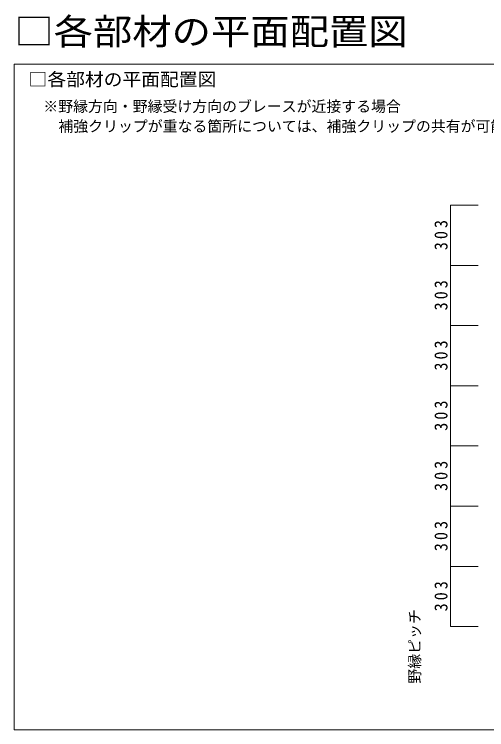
# Model space of a CAD drawing. Units: millimetres on the paper, enlarged 20 times, with parts at other scales. Extents: x -7779 to 7778, y -5419 to 5375.
# Drawn here: x 78 to 1663, y 40 to 2440 of the extents above; entities that cross this region are included whole.
import ezdxf
from ezdxf.enums import TextEntityAlignment as Align

# ---------------------------------------------------------------- set-up
doc = ezdxf.new("R2010")
doc.units = ezdxf.units.MM
doc.header["$LTSCALE"] = 20
for name, color, linetype, lineweight in [('4-5_寸法', 7, 'Continuous', 9), ('4-6_文字', 7, 'Continuous', 18), ('F-6_文字', 7, 'Continuous', 18)]:
    doc.layers.add(name, color=color, linetype=linetype, lineweight=lineweight)
doc.styles.add('ＭＳ ゴシック', font='')
doc.styles.get('ＭＳ ゴシック').set_extended_font_data('MS Gothic')

msp = doc.modelspace()

# ---------------------------------------------------------------- linework, layer by layer
at = {"layer": '4-5_寸法', "color": 4}
for p, q in [((1542.07, 385.97), (1542.07, 587.97)), ((1542.07, 587.97), (1634.2, 587.97)), ((1542.07, 385.97), (1634.2, 385.97))]:
    msp.add_line(p, q, dxfattribs=at)
for points in [[(1542.07, 1597.97), (1542.07, 1799.97), (1634.2, 1799.97)], [(1542.07, 1395.97), (1542.07, 1597.97), (1634.2, 1597.97)], [(1542.07, 1193.97), (1542.07, 1395.97), (1634.2, 1395.97)], [(1542.07, 991.97), (1542.07, 1193.97), (1634.2, 1193.97)], [(1542.07, 789.97), (1542.07, 991.97), (1634.2, 991.97)], [(1542.07, 587.97), (1542.07, 789.97), (1634.2, 789.97)]]:
    msp.add_lwpolyline(points, dxfattribs=at)
at = {"layer": 'F-6_文字', "color": 3}
for p, q in [((77.51, 2272.82), (7637.51, 2272.82)), ((77.51, 2272.82), (77.51, 39.83)), ((77.51, 39.83), (7637.51, 39.83))]:
    msp.add_line(p, q, dxfattribs=at)

# ---------------------------------------------------------------- texts
at = {"layer": '4-5_寸法', "style": 'ＭＳ ゴシック'}
msp.add_text('野縁ピッチ', height=36.66, rotation=90, dxfattribs=at).set_placement((1450.74, 194.34), align=Align.BOTTOM_LEFT)
at = {"layer": '4-5_寸法', "char_height": 43.99, "attachment_point": 7, "rotation": 90, "style": 'ＭＳ ゴシック'}
for insert in [(1532.07, 1648.97), (1532.07, 1446.97), (1532.07, 1244.97), (1532.07, 1042.97), (1532.07, 840.97), (1532.07, 638.97), (1532.07, 436.97)]:
    msp.add_mtext('\\T1.38;\\W0.9;303', dxfattribs=dict(at, insert=insert))
at = {"layer": '4-6_文字', "style": 'ＭＳ ゴシック', "width": 1.05}
msp.add_text('□各部材の平面配置図', height=43.99, dxfattribs=at).set_placement((125.45, 2186.85), align=Align.BOTTOM_LEFT)
at = {"layer": '4-6_文字', "color": 4, "style": 'ＭＳ ゴシック'}
for s, p in [('※野縁方向・野縁受け方向のブレースが近接する場合', (174.81, 2102.22)), ('\u3000補強クリップが重なる箇所については、補強クリップの共有が可能です', (175.42, 2035.61))]:
    msp.add_text(s, height=36.66, dxfattribs=at).set_placement(p, align=Align.BOTTOM_LEFT)
at = {"layer": 'F-6_文字', "style": 'ＭＳ ゴシック', "width": 1.1}
msp.add_text('□各部材の平面配置図', height=87.98, dxfattribs=at).set_placement((77.51, 2312.33), align=Align.BOTTOM_LEFT)

doc.saveas('drawing.dxf')
